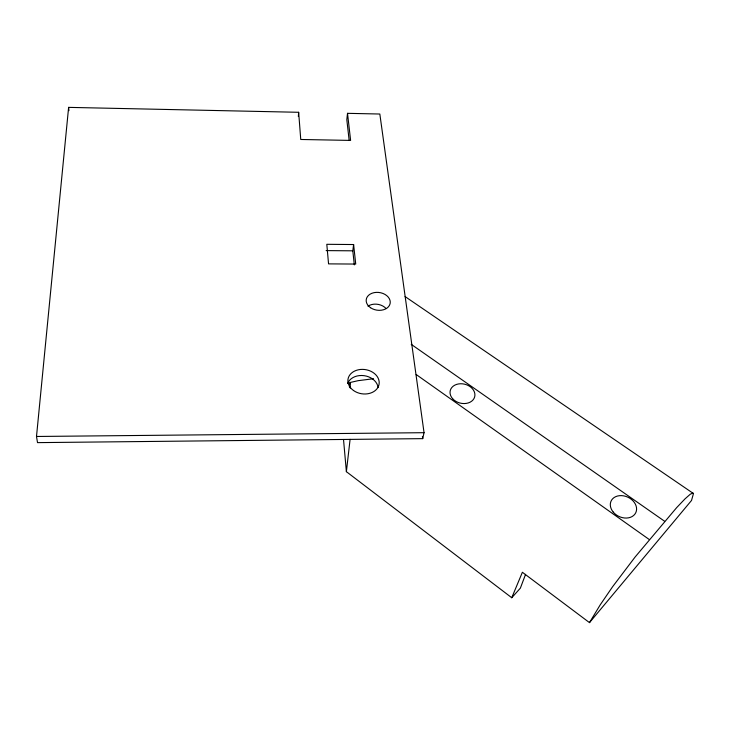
<?xml version="1.0" encoding="UTF-8"?>
<svg xmlns="http://www.w3.org/2000/svg" width="730" height="730" viewBox="0 0 730 730"><rect width="100%" height="100%" fill="white"/><g stroke="black" fill="none" stroke-linecap="round" stroke-linejoin="round"><path stroke-width="1.09" d="M298.342 116.544L298.652 112.292L68.611 107.374L36.5 436.476L37.513 442.626L422.725 438.639L424.048 432.689L379.837 114.026L347.516 113.332L346.814 119.683L349.113 139.987M350.099 439.323L346.385 471.671L511.757 597.733L520.362 588.152L525.563 574.346M354.324 264.908L352.809 250.819L353.612 244.541L326.803 244.304L328.555 263.877L355.729 264.059L353.612 244.541M349.387 386.991L350.017 382.52L358.138 380.677L373.541 378.724M511.757 597.733L522.379 572.265L589.484 622.626L691.529 500.452L693.473 493.544L405.077 296.562M589.484 622.626L600.233 604.823L612.58 586.756L635.118 557.008L676.637 507.66L685.014 498.864L690.297 494.201L692.971 493.024M36.5 436.476L424.048 432.689M326.137 250.609L352.809 250.819M411.236 344.35L664.647 521.284M416.173 374.517L649.28 539.534M422.415 436.394L422.725 438.639M347.516 113.332L350.61 140.415L300.751 139.476L298.652 112.292M68.611 107.374L68.939 110.65M343.511 439.451L346.385 471.671M350.017 382.52L350.254 388.086M347.626 383.56A15.64 12.2 8.8 0 1 364.042 375.658A15.64 12.2 8.8 0 1 378.113 387.594M367.984 306.18A11.981 8.888 8.8 0 1 386.106 308.589M353.521 390.513A15.731 12.218 8.8 0 0 378.979 384.701A15.731 12.218 8.8 0 0 358.147 369.836A15.731 12.218 8.8 0 0 353.521 390.513M370.566 307.731A12.109 8.906 8.8 0 0 390.094 303.671A12.109 8.906 8.8 0 0 374.006 292.666A12.109 8.906 8.8 0 0 370.566 307.731M452.646 398.726A12.611 9.718 14.2 0 0 474.016 398.498A12.611 9.718 14.2 0 0 460.749 383.743A12.611 9.718 14.2 0 0 452.646 398.726M613.218 512.068A13.651 10.612 25.3 0 0 635.72 512.816A13.651 10.612 25.3 0 0 621.413 495.615A13.651 10.612 25.3 0 0 613.218 512.068"/></g></svg>
